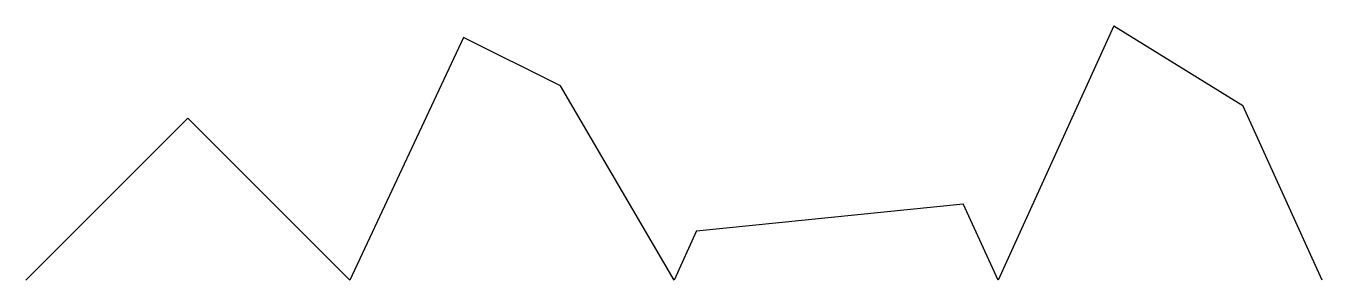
# Model space of a CAD drawing. Header units: millimetres. Extents: x -90 to -10, y -20 to -4.3.
import ezdxf

# ---------------------------------------------------------------- set-up
doc = ezdxf.new("R2010")
doc.units = ezdxf.units.MM
doc.header["$MEASUREMENT"] = 0
doc.layers.get('0').update_dxf_attribs({"lineweight": 25, "true_color": 0xffffff})

msp = doc.modelspace()

# ---------------------------------------------------------------- linework, layer by layer
for p, q in [((-22.86, -4.293), (-30, -20)), ((-22.86, -4.293), (-14.901, -9.217)), ((-63, -5), (-70, -20)), ((-57, -8), (-63, -5)), ((-50, -20), (-57, -8)), ((-10, -20), (-14.901, -9.217)), ((-80, -10), (-90, -20)), ((-70, -20), (-80, -10)), ((-48.618, -16.96), (-32.143, -15.285)), ((-30, -20), (-32.143, -15.285)), ((-48.618, -16.96), (-50, -20))]:
    msp.add_line(p, q)

doc.saveas('drawing.dxf')
